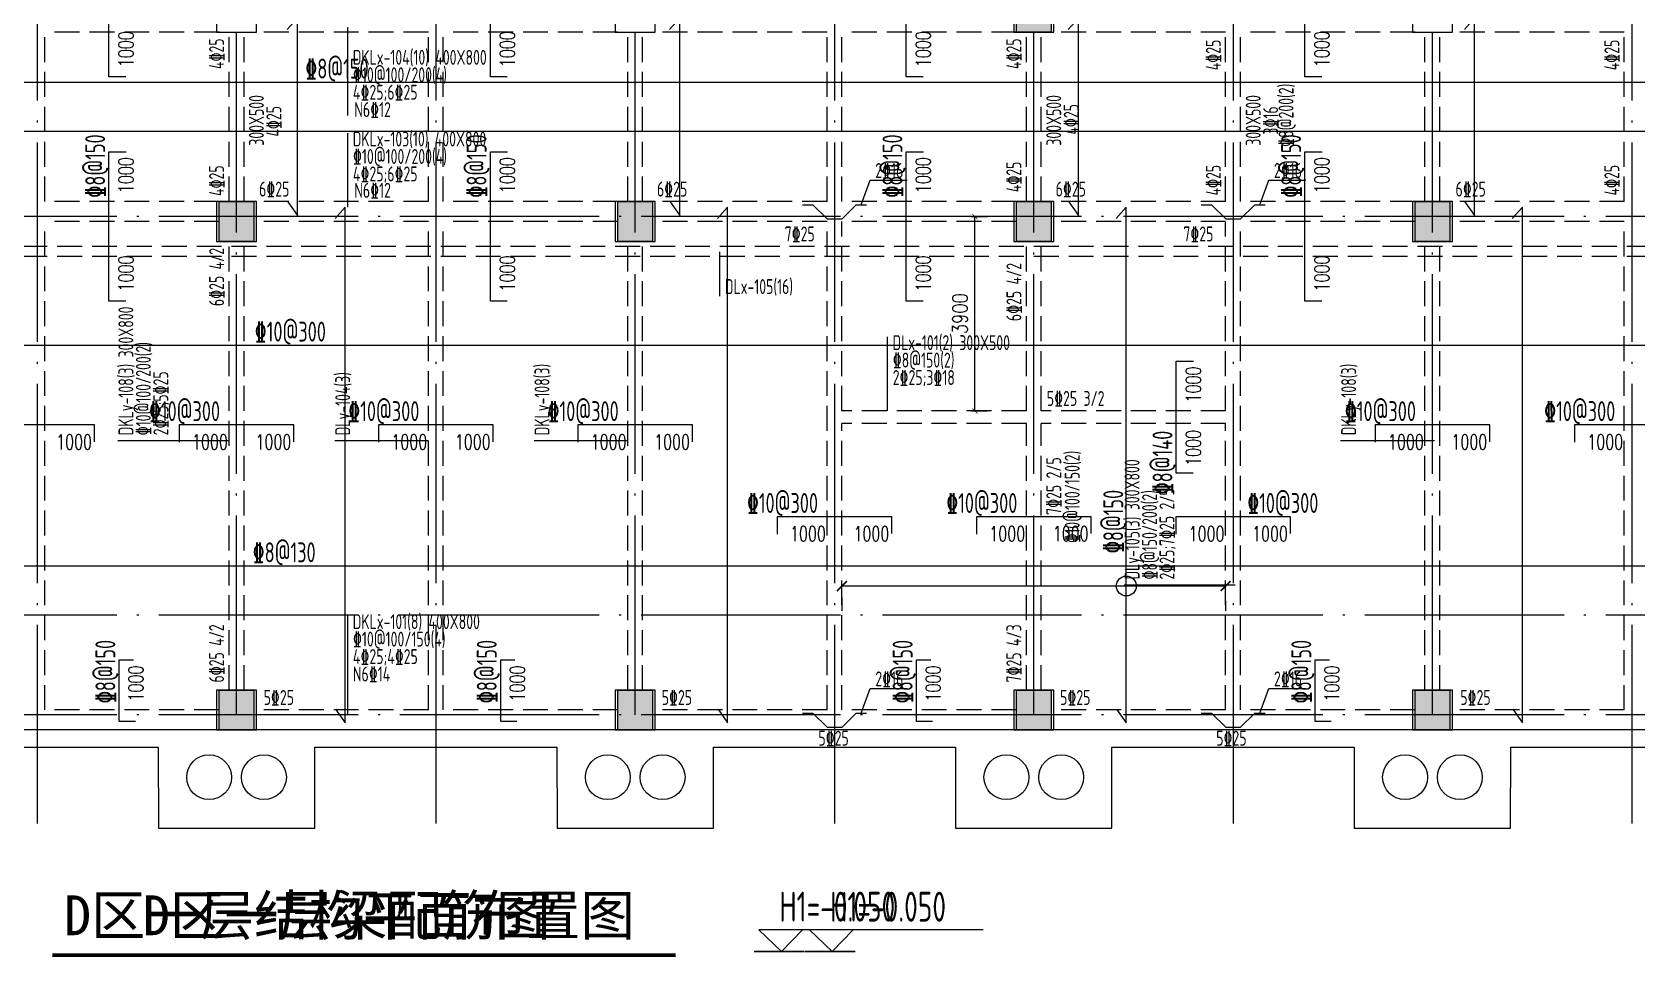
# Model space of a CAD drawing. Header units: millimetres. Extents: x 2998490 to 15040601, y 444546 to 7822218.
# Drawn here: x 14883869 to 14916075, y 7696722 to 7715277 of the extents above; entities that cross this region are included whole.
import ezdxf

# ---------------------------------------------------------------- set-up
doc = ezdxf.new("R2010")
doc.units = ezdxf.units.MM
doc.header["$LTSCALE"] = 2000
doc.linetypes.add('DASH', pattern=[0.35, 0.25, -0.1])
doc.linetypes.add('DOTE', pattern=[2.42, 2, -0.2, 0.02, -0.2])
for name, color, linetype in [('3-AXIS', 3, 'Continuous'), ('3-ban', 84, 'Continuous'), ('3-ban-rein', 1, 'Continuous'), ('3-ban-TEXT', 7, 'Continuous'), ('3-column-DOWN', 232, 'Continuous'), ('3-COLUMN-UP', 2, 'Continuous'), ('3-dote', 43, 'DOTE'), ('3-HATCH', 8, 'Continuous'), ('3-liang-rein-X', 54, 'Continuous'), ('3-liang-rein-Y', 130, 'Continuous'), ('3-liang-R截面-X', 50, 'Continuous'), ('3-liang-R截面-Y', 70, 'Continuous'), ('3-liang-s-1', 44, 'Continuous'), ('3-liang-xu', 120, 'DASH'), ('3-装饰线脚', 7, 'Continuous')]:
    doc.layers.add(name, color=color, linetype=linetype)
doc.styles.add('DIM_FONT', font='SIMPLEX', dxfattribs={"width": 0.8, "bigfont": 'HZTXT'})
doc.styles.add('TJ1', font='tj-romans1.shx', dxfattribs={"width": 0.8, "bigfont": 'tj-hztxt1.shx'})
doc.styles.add('TSSD_Rein', font='Tssdeng.shx', dxfattribs={"width": 0.7, "bigfont": 'hztxt.shx'})
doc.styles.add('黑体', font='SIMHEI.TTF')
doc.dimstyles.new('DIMN100', dxfattribs={"dimtxt": 300, "dimasz": 100, "dimexe": 250, "dimexo": 300, "dimgap": 150, "dimtad": 1, "dimdec": 0, "dimzin": 0, "dimdsep": 46, "dimtxsty": 'DIM_FONT', "dimblk": 'ARCHTICK', "dimcen": 0.09, "dimclrt": 7, "dimazin": 2, "dimtfac": 1, "dimtdec": 0, "dimtix": 1, "dimtmove": 2, "dimatfit": 3, "dimldrblk": 'ARCHTICK', "dimfxl": 0, "dimtolj": 1, "dimtzin": 0, "dimarcsym": 0})

# ---------------------------------------------------------------- blocks, each defined once
blk = doc.blocks.new('_ArchTick')
at = {"color": 0, "linetype": 'ByBlock', "const_width": 0.15}
blk.add_lwpolyline([(-0.5, -0.5), (0.5, 0.5)], dxfattribs=at)
blk = doc.blocks.new('*D844')
at = {"layer": '3-ban', "color": 0, "lineweight": -2}
for p, q in [((14907822, 7704163), (14900122, 7704163)), ((14900122, 7703930), (14900122, 7703663)), ((14907822, 7703863), (14907822, 7703663))]:
    blk.add_line(p, q, dxfattribs=at)
at = {"layer": 'Defpoints', "color": 0}
for p in [(14900122, 7704530), (14900122, 7704163), (14907822, 7704463)]:
    blk.add_point(p, dxfattribs=at)
at = {"layer": '3-ban', "color": 0, "lineweight": -2, "xscale": 200, "yscale": 200, "zscale": 200, "rotation": 180}
blk.add_blockref('_ArchTick', (14900122, 7704163), dxfattribs=at)
at = {"layer": '3-ban', "color": 0, "lineweight": -2, "xscale": 200, "yscale": 200, "zscale": 200}
blk.add_blockref('_ArchTick', (14907822, 7704163), dxfattribs=at)
blk = doc.blocks.new('*D1855')
at = {"layer": '3-ban', "color": 0, "lineweight": -2}
for p, q in [((14902721, 7711577), (14903040, 7711577)), ((14902790, 7707677), (14902790, 7711577)), ((14902721, 7707677), (14903040, 7707677))]:
    blk.add_line(p, q, dxfattribs=at)
at = {"layer": 'Defpoints', "color": 0}
for p in [(14902421, 7711577), (14902790, 7711577), (14902421, 7707677)]:
    blk.add_point(p, dxfattribs=at)
at = {"layer": '3-ban', "color": 0, "lineweight": -2, "xscale": 100, "yscale": 100, "zscale": 100}
for p, rotation in [((14902790, 7711577), 90), ((14902790, 7707677), 270)]:
    blk.add_blockref('_ArchTick', p, dxfattribs=dict(at, rotation=rotation))
at = {"layer": '3-ban', "color": 7, "insert": (14902490, 7709627), "char_height": 300, "attachment_point": 5, "rotation": 90, "style": 'DIM_FONT'}
blk.add_mtext('\\A1;3900', dxfattribs=at)

msp = doc.modelspace()

# ---------------------------------------------------------------- hatches: boundary and pattern name
at = {"layer": '3-HATCH'}
for points in [[(14904322.1, 7715276.7), (14903622.1, 7715276.7), (14903622.1, 7716076.7), (14904322.1, 7716076.7)], [(14888322.1, 7711076.7), (14887622.1, 7711076.7), (14887622.1, 7711876.7), (14888322.1, 7711876.7)], [(14896322.1, 7711076.7), (14895622.1, 7711076.7), (14895622.1, 7711876.7), (14896322.1, 7711876.7)], [(14904322.1, 7711076.7), (14903622.1, 7711076.7), (14903622.1, 7711876.7), (14904322.1, 7711876.7)], [(14912322.1, 7711076.7), (14911622.1, 7711076.7), (14911622.1, 7711876.7), (14912322.1, 7711876.7)], [(14888322.1, 7701276.7), (14887622.1, 7701276.7), (14887622.1, 7702076.7), (14888322.1, 7702076.7)], [(14896322.1, 7701276.7), (14895622.1, 7701276.7), (14895622.1, 7702076.7), (14896322.1, 7702076.7)], [(14904322.1, 7701276.7), (14903622.1, 7701276.7), (14903622.1, 7702076.7), (14904322.1, 7702076.7)], [(14912322.1, 7701276.7), (14911622.1, 7701276.7), (14911622.1, 7702076.7), (14912322.1, 7702076.7)]]:
    msp.add_hatch(color=256, dxfattribs=at).paths.add_polyline_path(points)

# ---------------------------------------------------------------- linework, layer by layer
at = {"layer": '3-AXIS', "color": 15, "linetype": 'DOTE'}
for p, q in [((14887972.1, 7701576.7), (14887972.1, 7730231.6)), ((14895972.1, 7701576.7), (14895972.1, 7730231.6)), ((14903972.1, 7701576.7), (14903972.1, 7730231.6)), ((14911972.1, 7701576.7), (14911972.1, 7730231.6)), ((14933972.1, 7711576.7), (14854748.9, 7711576.7)), ((14933972.1, 7703576.7), (14854748.9, 7703576.7)), ((14933972.1, 7701576.7), (14854748.9, 7701576.7))]:
    msp.add_line(p, q, dxfattribs=at)
at = {"layer": '3-ban'}
msp.add_lwpolyline([(14902957.1, 7697261.6), (14899470.1, 7697261.6), (14899925.8, 7696830.3), (14899380.8, 7696830.3), (14900389.6, 7696830.3), (14899925.8, 7696830.3), (14900349.7, 7697261.6)], dxfattribs=at)
at = {"layer": '3-ban', "const_width": 70}
msp.add_lwpolyline([(14884277.3, 7696756.8), (14896787.2, 7696756.8)], dxfattribs=at)
at = {"layer": '3-ban'}
msp.add_circle((14905827.8, 7704163), 200, dxfattribs=at)
at = {"layer": '3-ban-rein'}
for points in [[(14885750.6, 7714376.7), (14885412.6, 7714376.7), (14885412.6, 7717174.3), (14885758.7, 7717174.3)], [(14893404.6, 7714376.7), (14893066.6, 7714376.7), (14893066.6, 7717174.3), (14893412.6, 7717174.3)], [(14901750.6, 7714376.7), (14901412.6, 7714376.7), (14901412.6, 7717174.3), (14901758.7, 7717174.3)], [(14909750.6, 7714376.7), (14909412.6, 7714376.7), (14909412.6, 7717174.3), (14909758.7, 7717174.3)], [(14888999.6, 7711872.5), (14889193.1, 7711598.9), (14889193.1, 7715556.1), (14888990, 7715326.8)], [(14896673.8, 7711872.5), (14896867.3, 7711598.9), (14896867.3, 7715556.1), (14896664.2, 7715326.8)], [(14904673.8, 7711872.5), (14904867.3, 7711598.9), (14904867.3, 7715556.1), (14904664.2, 7715326.8)], [(14912623.8, 7711872.5), (14912817.3, 7711598.9), (14912817.3, 7715556.1), (14912614.2, 7715326.8)], [(14930115.9, 7713930.1), (14930115.9, 7714268), (14857538.9, 7714268), (14857538.9, 7713922)], [(14929910.2, 7713474.3), (14930183.8, 7713280.8), (14857522.7, 7713280.8), (14857752.1, 7713483.9)], [(14885750.6, 7709876.7), (14885412.6, 7709876.7), (14885412.6, 7712876.7), (14885758.7, 7712876.7)], [(14893404.6, 7709876.7), (14893066.6, 7709876.7), (14893066.6, 7712876.7), (14893412.6, 7712876.7)], [(14901750.6, 7709876.7), (14901412.6, 7709876.7), (14901412.6, 7712876.7), (14901758.7, 7712876.7)], [(14909750.6, 7709876.7), (14909412.6, 7709876.7), (14909412.6, 7712876.7), (14909758.7, 7712876.7)], [(14889960.2, 7701692.8), (14890153.6, 7701419.2), (14890153.6, 7711767), (14889950.5, 7711537.7)], [(14897634.4, 7701692.8), (14897827.8, 7701419.2), (14897827.8, 7711767), (14897624.7, 7711537.7)], [(14905634.4, 7701692.8), (14905827.8, 7701419.2), (14905827.8, 7711767), (14905624.7, 7711537.7)], [(14913584.4, 7701692.8), (14913777.8, 7701419.2), (14913777.8, 7711767), (14913574.7, 7711537.7)], [(14920115.9, 7708652.2), (14920115.9, 7708990.1), (14857524.8, 7708990.1), (14857524.8, 7708644.1)], [(14907169.6, 7706426.7), (14906831.6, 7706426.7), (14906831.6, 7708676.7), (14907177.7, 7708676.7)], [(14885122.1, 7707056.1), (14885122.1, 7707394), (14882822.1, 7707394), (14882822.1, 7707048)], [(14889122.1, 7707056.1), (14889122.1, 7707394), (14886822.1, 7707394), (14886822.1, 7707048)], [(14893122.1, 7707056.1), (14893122.1, 7707394), (14890822.1, 7707394), (14890822.1, 7707048)], [(14897122.1, 7707056.1), (14897122.1, 7707394), (14894822.1, 7707394), (14894822.1, 7707048)], [(14913122.1, 7707056.1), (14913122.1, 7707394), (14910822.1, 7707394), (14910822.1, 7707048)], [(14917122.1, 7707056.1), (14917122.1, 7707394), (14914822.1, 7707394), (14914822.1, 7707048)], [(14901122.1, 7705213.8), (14901122.1, 7705551.7), (14898822.1, 7705551.7), (14898822.1, 7705205.7)], [(14905122.1, 7705213.8), (14905122.1, 7705551.7), (14902822.1, 7705551.7), (14902822.1, 7705205.7)], [(14909122.1, 7705213.8), (14909122.1, 7705551.7), (14906822.1, 7705551.7), (14906822.1, 7705205.7)], [(14919910.2, 7704755.6), (14920183.8, 7704562.1), (14857522.7, 7704562.1), (14857752.1, 7704765.2)], [(14885904.7, 7702676.7), (14885612.6, 7702676.7), (14885612.6, 7701450.7), (14885941.9, 7701450.7)], [(14893558.7, 7702676.7), (14893266.6, 7702676.7), (14893266.6, 7701450.7), (14893595.9, 7701450.7)], [(14901904.7, 7702676.7), (14901612.6, 7702676.7), (14901612.6, 7701450.7), (14901941.9, 7701450.7)], [(14909904.7, 7702676.7), (14909612.6, 7702676.7), (14909612.6, 7701450.7), (14909941.9, 7701450.7)]]:
    msp.add_lwpolyline(points, dxfattribs=at)
at = {"layer": '3-column-DOWN'}
for points in [[(14888372.1, 7716076.7), (14887572.1, 7716076.7), (14887572.1, 7715276.7), (14888372.1, 7715276.7)], [(14896372.1, 7716076.7), (14895572.1, 7716076.7), (14895572.1, 7715276.7), (14896372.1, 7715276.7)], [(14904372.1, 7716076.7), (14903572.1, 7716076.7), (14903572.1, 7715276.7), (14904372.1, 7715276.7)], [(14912372.1, 7716076.7), (14911572.1, 7716076.7), (14911572.1, 7715276.7), (14912372.1, 7715276.7)], [(14888372.1, 7711876.7), (14887572.1, 7711876.7), (14887572.1, 7711076.7), (14888372.1, 7711076.7)], [(14896372.1, 7711876.7), (14895572.1, 7711876.7), (14895572.1, 7711076.7), (14896372.1, 7711076.7)], [(14904372.1, 7711876.7), (14903572.1, 7711876.7), (14903572.1, 7711076.7), (14904372.1, 7711076.7)], [(14912372.1, 7711876.7), (14911572.1, 7711876.7), (14911572.1, 7711076.7), (14912372.1, 7711076.7)], [(14888372.1, 7702076.7), (14887572.1, 7702076.7), (14887572.1, 7701276.7), (14888372.1, 7701276.7)], [(14896372.1, 7702076.7), (14895572.1, 7702076.7), (14895572.1, 7701276.7), (14896372.1, 7701276.7)], [(14904372.1, 7702076.7), (14903572.1, 7702076.7), (14903572.1, 7701276.7), (14904372.1, 7701276.7)], [(14912372.1, 7702076.7), (14911572.1, 7702076.7), (14911572.1, 7701276.7), (14912372.1, 7701276.7)]]:
    msp.add_lwpolyline(points, close=True, dxfattribs=at)
at = {"layer": '3-COLUMN-UP'}
for points in [[(14904322.1, 7715276.7), (14903622.1, 7715276.7), (14903622.1, 7716076.7), (14904322.1, 7716076.7)], [(14888322.1, 7711076.7), (14887622.1, 7711076.7), (14887622.1, 7711876.7), (14888322.1, 7711876.7)], [(14896322.1, 7711076.7), (14895622.1, 7711076.7), (14895622.1, 7711876.7), (14896322.1, 7711876.7)], [(14904322.1, 7711076.7), (14903622.1, 7711076.7), (14903622.1, 7711876.7), (14904322.1, 7711876.7)], [(14912322.1, 7711076.7), (14911622.1, 7711076.7), (14911622.1, 7711876.7), (14912322.1, 7711876.7)], [(14888322.1, 7701276.7), (14887622.1, 7701276.7), (14887622.1, 7702076.7), (14888322.1, 7702076.7)], [(14896322.1, 7701276.7), (14895622.1, 7701276.7), (14895622.1, 7702076.7), (14896322.1, 7702076.7)], [(14904322.1, 7701276.7), (14903622.1, 7701276.7), (14903622.1, 7702076.7), (14904322.1, 7702076.7)], [(14912322.1, 7701276.7), (14911622.1, 7701276.7), (14911622.1, 7702076.7), (14912322.1, 7702076.7)]]:
    msp.add_lwpolyline(points, close=True, dxfattribs=at)
at = {"layer": '3-dote'}
for p, q in [((14883972.1, 7727581.9), (14883972.1, 7699400.3)), ((14891972.1, 7727581.9), (14891972.1, 7699400.3)), ((14899972.1, 7727581.9), (14899972.1, 7699400.3)), ((14907972.1, 7727581.9), (14907972.1, 7699400.3)), ((14915972.1, 7727581.9), (14915972.1, 7699400.3))]:
    msp.add_line(p, q, dxfattribs=at)
at = {"layer": '3-liang-rein-X'}
for p, q in [((14900509.8, 7711812.6), (14900687.2, 7712304.5)), ((14900687.2, 7712304.5), (14901432.3, 7712304.5)), ((14908509.8, 7711812.6), (14908687.2, 7712304.5)), ((14908687.2, 7712304.5), (14909432.3, 7712304.5)), ((14900509.8, 7701612.6), (14900687.2, 7702104.5)), ((14900687.2, 7702104.5), (14901432.3, 7702104.5)), ((14908509.8, 7701612.6), (14908687.2, 7702104.5)), ((14908687.2, 7702104.5), (14909432.3, 7702104.5))]:
    msp.add_line(p, q, dxfattribs=at)
at = {"layer": '3-liang-rein-X', "color": 1}
for points in [[(14899330.1, 7711813.5), (14899540, 7711813.5), (14899822.9, 7711530.6), (14900122.9, 7711530.6), (14900404.9, 7711812.6), (14900614.8, 7711812.6)], [(14907330.1, 7711813.5), (14907540, 7711813.5), (14907822.9, 7711530.6), (14908122.9, 7711530.6), (14908404.9, 7711812.6), (14908614.8, 7711812.6)], [(14899330.1, 7701613.5), (14899540, 7701613.5), (14899822.9, 7701330.6), (14900122.9, 7701330.6), (14900404.9, 7701612.6), (14900614.8, 7701612.6)], [(14907330.1, 7701613.5), (14907540, 7701613.5), (14907822.9, 7701330.6), (14908122.9, 7701330.6), (14908404.9, 7701612.6), (14908614.8, 7701612.6)]]:
    msp.add_lwpolyline(points, dxfattribs=at)
at = {"layer": '3-liang-R截面-X'}
for p, q in [((14890196, 7715373.6), (14890196, 7713603.5)), ((14890196, 7713249.2), (14890196, 7711764)), ((14897664.9, 7710868.6), (14897664.9, 7709980.1)), ((14901028.2, 7709163.8), (14901028.2, 7707676.7)), ((14890196, 7703565.2), (14890196, 7701576.7))]:
    msp.add_line(p, q, dxfattribs=at)
msp.add_lwpolyline([(14901937.7, 7697263.1), (14898450.7, 7697263.1), (14898906.4, 7696831.7), (14898361.4, 7696831.7), (14899370.1, 7696831.7), (14898906.4, 7696831.7), (14899330.3, 7697263.1)], dxfattribs=at)
at = {"layer": '3-liang-R截面-X', "const_width": 70}
msp.add_lwpolyline([(14885705.9, 7696756.8), (14895033.7, 7696756.8)], dxfattribs=at)
at = {"layer": '3-liang-R截面-Y'}
for p, q in [((14885592.2, 7707082.8), (14887822.1, 7707082.8)), ((14889942.2, 7707082.8), (14891822.1, 7707082.8)), ((14893942.2, 7707082.8), (14895822.1, 7707082.8)), ((14910129.8, 7707083.9), (14912009.7, 7707082.8)), ((14905784.6, 7704188.9), (14908014.6, 7704188.9))]:
    msp.add_line(p, q, dxfattribs=at)
at = {"layer": '3-liang-s-1'}
msp.add_lwpolyline([(14934182.4, 7721412.5), (14931046.7, 7718276.7), (14930272.1, 7718276.7), (14930272.1, 7703276.7), (14920272.1, 7703276.7), (14920272.1, 7701276.7), (14857422.1, 7701276.7), (14857422.1, 7725876.7), (14920272.1, 7725876.7), (14920272.1, 7723876.7), (14923732.4, 7723876.7), (14923732.4, 7725741), (14926793.1, 7728801.7), (14931121.7, 7728801.7), (14934182.4, 7725741), (14934182.4, 7721412.5)], dxfattribs=at)
at = {"layer": '3-liang-xu'}
for p, q in [((14884122.1, 7711876.7), (14884122.1, 7715276.7)), ((14887622.1, 7715276.7), (14884122.1, 7715276.7)), ((14887822.1, 7711876.7), (14887822.1, 7715276.7)), ((14888122.1, 7711876.7), (14888122.1, 7715276.7)), ((14891822.1, 7715276.7), (14888322.1, 7715276.7)), ((14891822.1, 7711876.7), (14891822.1, 7715276.7)), ((14892122.1, 7711876.7), (14892122.1, 7715276.7)), ((14895622.1, 7715276.7), (14892122.1, 7715276.7)), ((14895822.1, 7711876.7), (14895822.1, 7715276.7)), ((14896122.1, 7711876.7), (14896122.1, 7715276.7)), ((14899822.1, 7715276.7), (14896322.1, 7715276.7)), ((14899822.1, 7711876.7), (14899822.1, 7715276.7)), ((14900122.1, 7711876.7), (14900122.1, 7715276.7)), ((14903622.1, 7715276.7), (14900122.1, 7715276.7)), ((14903822.1, 7711876.7), (14903822.1, 7715276.7)), ((14904122.1, 7711876.7), (14904122.1, 7715276.7)), ((14907822.1, 7715276.7), (14904322.1, 7715276.7)), ((14907822.1, 7711876.7), (14907822.1, 7715276.7)), ((14908122.1, 7711876.7), (14908122.1, 7715276.7)), ((14911622.1, 7715276.7), (14908122.1, 7715276.7)), ((14911822.1, 7711876.7), (14911822.1, 7715276.7)), ((14912122.1, 7711876.7), (14912122.1, 7715276.7)), ((14915822.1, 7715276.7), (14912322.1, 7715276.7)), ((14915822.1, 7711876.7), (14915822.1, 7715276.7)), ((14887622.1, 7711876.7), (14884122.1, 7711876.7)), ((14891822.1, 7711876.7), (14888322.1, 7711876.7)), ((14895622.1, 7711876.7), (14892122.1, 7711876.7)), ((14899822.1, 7711876.7), (14896322.1, 7711876.7)), ((14903622.1, 7711876.7), (14900122.1, 7711876.7)), ((14907822.1, 7711876.7), (14904322.1, 7711876.7)), ((14911622.1, 7711876.7), (14908122.1, 7711876.7)), ((14915822.1, 7711876.7), (14912322.1, 7711876.7)), ((14884122.1, 7701676.7), (14884122.1, 7711476.7)), ((14887622.1, 7711476.7), (14884122.1, 7711476.7)), ((14891822.1, 7711476.7), (14888322.1, 7711476.7)), ((14891822.1, 7701676.7), (14891822.1, 7711476.7)), ((14892122.1, 7701676.7), (14892122.1, 7711476.7)), ((14895622.1, 7711476.7), (14892122.1, 7711476.7)), ((14899822.1, 7711476.7), (14896322.1, 7711476.7)), ((14899822.1, 7701676.7), (14899822.1, 7711476.7)), ((14900122.1, 7707676.7), (14900122.1, 7711476.7)), ((14903622.1, 7711476.7), (14900122.1, 7711476.7)), ((14907822.1, 7711476.7), (14904322.1, 7711476.7)), ((14907822.1, 7707676.7), (14907822.1, 7711476.7)), ((14908122.1, 7701676.7), (14908122.1, 7711476.7)), ((14911622.1, 7711476.7), (14908122.1, 7711476.7)), ((14915822.1, 7711476.7), (14912322.1, 7711476.7)), ((14915822.1, 7701676.7), (14915822.1, 7711476.7)), ((14919872.1, 7710976.7), (14857722.1, 7710976.7)), ((14887822.1, 7702076.7), (14887822.1, 7711076.7)), ((14888122.1, 7702076.7), (14888122.1, 7711076.7)), ((14895822.1, 7702076.7), (14895822.1, 7711076.7)), ((14896122.1, 7702076.7), (14896122.1, 7711076.7)), ((14903822.1, 7707676.7), (14903822.1, 7711076.7)), ((14904122.1, 7707676.7), (14904122.1, 7711076.7)), ((14911822.1, 7702076.7), (14911822.1, 7711076.7)), ((14912122.1, 7702076.7), (14912122.1, 7711076.7)), ((14919872.1, 7710776.7), (14857722.1, 7710776.7)), ((14903822.1, 7707676.7), (14900122.1, 7707676.7)), ((14900122.1, 7701676.7), (14900122.1, 7707426.7)), ((14903822.1, 7707426.7), (14900122.1, 7707426.7)), ((14903822.1, 7702076.7), (14903822.1, 7707426.7)), ((14907822.1, 7707676.7), (14904122.1, 7707676.7)), ((14904122.1, 7702076.7), (14904122.1, 7707426.7)), ((14907822.1, 7707426.7), (14904122.1, 7707426.7)), ((14907822.1, 7701676.7), (14907822.1, 7707426.7)), ((14887622.1, 7701676.7), (14884122.1, 7701676.7)), ((14891822.1, 7701676.7), (14888322.1, 7701676.7)), ((14895622.1, 7701676.7), (14892122.1, 7701676.7)), ((14899822.1, 7701676.7), (14896322.1, 7701676.7)), ((14903622.1, 7701676.7), (14900122.1, 7701676.7)), ((14907822.1, 7701676.7), (14904322.1, 7701676.7)), ((14911622.1, 7701676.7), (14908122.1, 7701676.7)), ((14915822.1, 7701676.7), (14912322.1, 7701676.7)), ((14887622.1, 7701276.7), (14880322.1, 7701276.7)), ((14895622.1, 7701276.7), (14888322.1, 7701276.7)), ((14903622.1, 7701276.7), (14896322.1, 7701276.7)), ((14911622.1, 7701276.7), (14904322.1, 7701276.7)), ((14919572.1, 7701276.7), (14912322.1, 7701276.7))]:
    msp.add_line(p, q, dxfattribs=at)
at = {"layer": '3-装饰线脚'}
msp.add_lwpolyline([(14881542.1, 7700926.7), (14886402.1, 7700926.7), (14886403.6, 7699306.7), (14889542.1, 7699306.7), (14889542.1, 7700926.7), (14894402.1, 7700926.7), (14894403.6, 7699306.7), (14897542.1, 7699306.7), (14897542.1, 7700926.7), (14902402.1, 7700926.7), (14902403.6, 7699306.7), (14905540.7, 7699306.7), (14905540.7, 7700926.7), (14910402.1, 7700926.7), (14910402.1, 7699306.7), (14913540.7, 7699306.7), (14913542.1, 7700926.7), (14918402.1, 7700926.7)], dxfattribs=at)
for centre in [(14887422.1, 7700326.7), (14888522.1, 7700326.7), (14895422.1, 7700326.7), (14896522.1, 7700326.7), (14903422.1, 7700326.7), (14904522.1, 7700326.7), (14911422.1, 7700326.7), (14912522.1, 7700326.7)]:
    msp.add_circle(centre, 450, dxfattribs=at)

# ---------------------------------------------------------------- texts
at = {"layer": '3-ban', "style": 'TSSD_Rein', "width": 0.7}
for s, rotation, p in [('%%1328@150', 0.00581, (14889352.9, 7714345, -5065)), ('%%1328@150', 89.99419, (14885335.6, 7711955.4, -5065)), ('%%1328@150', 89.99419, (14892989.6, 7711955.4, -5065)), ('%%1328@150', 89.99419, (14901335.6, 7711955.4, -5065)), ('%%1328@150', 89.99419, (14909335.6, 7711955.4, -5065)), ('%%13210@300', 0.00581, (14888338.8, 7709067.1, -5065)), ('%%13210@300', 0.00581, (14886214.3, 7707470.9, -5065)), ('%%13210@300', 0.00581, (14890214.3, 7707470.9, -5065)), ('%%13210@300', 0.00581, (14894214.3, 7707470.9, -5065)), ('%%13210@300', 0.00581, (14910214.3, 7707470.9, -5065)), ('%%13210@300', 0.00581, (14914214.3, 7707470.9, -5065)), ('%%1328@140', 89.99419, (14906754.6, 7706002.6, -5065)), ('%%13210@300', 0.00581, (14898214.3, 7705628.6, -5065)), ('%%13210@300', 0.00581, (14902214.3, 7705628.6, -5065)), ('%%1328@150', 89.99419, (14905765.9, 7704823.1, -5065)), ('%%13210@300', 0.00581, (14908254.8, 7705628.6, -5065)), ('%%1328@130', 0.00581, (14888296.2, 7704639.1, -5065)), ('%%1328@150', 90.00581, (14885540.5, 7701812.7, -5065)), ('%%1328@150', 90.00581, (14893194.4, 7701812.7, -5065)), ('%%1328@150', 90.00581, (14901540.5, 7701812.7, -5065)), ('%%1328@150', 90.00581, (14909540.5, 7701812.7, -5065))]:
    msp.add_text(s, height=400, rotation=rotation, dxfattribs=at).set_placement(p)
at = {"layer": '3-ban', "style": '黑体'}
msp.add_text('D区一层结构平面布置图', height=800, dxfattribs=at).set_placement((14884508.6, 7697156.8))
at = {"layer": '3-ban', "style": 'TSSD_Rein', "width": 0.7}
msp.add_text('H1=-0.050', height=600, dxfattribs=at).set_placement((14899885.3, 7697428.8))
at = {"layer": '3-ban-TEXT', "style": 'TJ1', "width": 0.7}
for p in [(14885902.5, 7714573.7), (14893556.5, 7714573.7), (14901902.5, 7714573.7), (14909902.5, 7714573.7), (14885902.5, 7712046.6), (14893556.5, 7712046.6), (14901902.5, 7712046.6), (14909902.5, 7712046.6), (14885902.5, 7710073.7), (14893556.5, 7710073.7), (14901902.5, 7710073.7), (14909902.5, 7710073.7), (14907321.5, 7707846.6), (14907321.5, 7706573.7), (14886102.5, 7701846.6), (14893756.5, 7701846.6), (14902102.5, 7701846.6), (14910102.5, 7701846.6)]:
    msp.add_text('1000', height=300, rotation=90, dxfattribs=at).set_placement(p)
for p in [(14884351.8, 7706904.1), (14887078.8, 7706904.1), (14888351.8, 7706904.1), (14891078.8, 7706904.1), (14892351.8, 7706904.1), (14895078.8, 7706904.1), (14896351.8, 7706904.1), (14911078.8, 7706904.1), (14912351.8, 7706904.1), (14915078.8, 7706904.1), (14899078.8, 7705061.9), (14900351.8, 7705061.9), (14903078.8, 7705061.9), (14904351.8, 7705061.9), (14907078.8, 7705061.9), (14908351.8, 7705061.9)]:
    msp.add_text('1000', height=300, dxfattribs=at).set_placement(p)
at = {"layer": '3-liang-rein-X', "style": 'TSSD_Rein', "width": 0.7}
for s, p in [('%%13210@100/200(4)', (14890308.8, 7714270.3)), ('4%%13225;6%%13225', (14890308.8, 7713920.4)), ('N6%%13212', (14890335.7, 7713572.1)), ('%%13210@100/200(4)', (14890308.8, 7712631.5)), ('4%%13225;6%%13225', (14890308.8, 7712281.5)), ('2%%13216', (14900791.3, 7712350.1)), ('2%%13216', (14908791.3, 7712350.1)), ('6%%13225', (14888425.5, 7711976.7)), ('N6%%13212', (14890335.7, 7711952)), ('6%%13225', (14896409.5, 7711976.7)), ('6%%13225', (14904409.5, 7711976.7)), ('6%%13225', (14912435.2, 7711976.7)), ('7%%13225', (14898973.3, 7711076.7)), ('7%%13225', (14906973.3, 7711076.7)), ('%%1328@150(2)', (14901141.1, 7708546.1)), ('2%%13225;3%%13218', (14901141.1, 7708196.1)), ('5%%13225 3/2', (14904233.5, 7707776.7)), ('%%13210@100/150(4)', (14890308.8, 7702947.5)), ('4%%13225;4%%13225', (14890308.8, 7702597.5)), ('N6%%13214', (14890308.8, 7702247.5)), ('2%%13216', (14900791.3, 7702150.1)), ('2%%13216', (14908791.3, 7702150.1)), ('5%%13225', (14888516.7, 7701776.7)), ('5%%13225', (14896505.6, 7701776.7)), ('5%%13225', (14904500.2, 7701776.7)), ('5%%13225', (14912531, 7701776.7)), ('5%%13225', (14899650.4, 7700960.1)), ('5%%13225', (14907632.8, 7700960.1))]:
    msp.add_text(s, height=300, dxfattribs=at).set_placement(p)
at = {"layer": '3-liang-rein-Y', "style": 'TSSD_Rein', "width": 0.7}
for s, p in [('4%%13225', (14887721, 7714535.7)), ('4%%13225', (14903721, 7714535.7)), ('4%%13225', (14907725, 7714511.6)), ('4%%13225', (14915722.1, 7714511.6)), ('%%1328@200(2)', (14909183.5, 7712974.9)), ('4%%13225', (14888871, 7713180.6)), ('4%%13225', (14904872.1, 7713220.6)), ('3%%13216', (14908875, 7713220.6)), ('4%%13225', (14887721, 7711988.9)), ('4%%13225', (14903721, 7712064.9)), ('4%%13225', (14907725, 7711999.3)), ('4%%13225', (14915722.1, 7711999.3)), ('6%%13225 4/2', (14887722.1, 7709779.2)), ('6%%13225 4/2', (14903722.1, 7709478)), ('%%13210@100/200(2)', (14886251.8, 7707187)), ('2%%13225;5%%13225', (14886601.8, 7707187)), ('%%13210@100/150(2)', (14904892.7, 7705032.6)), ('7%%13225 2/5', (14904522.1, 7705590)), ('2%%13225;7%%13225 2/5', (14906794.2, 7704293.1)), ('%%1328@150/200(2)', (14906444.2, 7704293.1)), ('6%%13225 4/2', (14887721, 7702227.2)), ('7%%13225 4/3', (14903721, 7702227.2))]:
    msp.add_text(s, height=300, rotation=90, dxfattribs=at).set_placement(p)
at = {"layer": '3-liang-R截面-X', "style": 'TSSD_Rein', "width": 0.7}
for s, height, p in [('DKLx-104(10) 400X800', 300, (14890304, 7714620.3)), ('DKLx-103(10) 400X800', 300, (14890304, 7712981.5)), ('DLx-105(16)', 300, (14897772.9, 7710020.7)), ('DLx-101(2) 300X500', 300, (14901136.2, 7708896.1)), ('DKLx-101(8) 400X800', 300, (14890304, 7703297.5)), ('H1=-0.050', 600, (14898865.9, 7697430.2))]:
    msp.add_text(s, height=height, dxfattribs=at).set_placement(p)
at = {"layer": '3-liang-R截面-X', "style": '黑体'}
msp.add_text('D区一层梁配筋图', height=800, dxfattribs=at).set_placement((14886090.3, 7697156.8))
at = {"layer": '3-liang-R截面-Y', "style": 'TSSD_Rein', "width": 0.7}
for s, rotation, p in [('300X500', 90, (14888521, 7712997.8)), ('300X500', 90, (14904522.1, 7712997.8)), ('300X500', 90, (14908525, 7712997.8)), ('DKLy-108(3) 300X800', 90, (14885901.8, 7707187)), ('DLy-104(3)', 90, (14890251.8, 7707187)), ('DKLy-108(3)', 90, (14894251.8, 7707187)), ('DKLy-108(3)', 89.96431, (14910439.5, 7707187.9)), ('DLy-105(3) 300X800', 90, (14906094.3, 7704293.1))]:
    msp.add_text(s, height=300, rotation=rotation, dxfattribs=at).set_placement(p)

# ---------------------------------------------------------------- dimensions: what is measured, and where the dimension line sits
at = {"layer": '3-ban'}
dim = msp.add_linear_dim(base=(14902790.4, 7711576.7), p1=(14902420.7, 7707676.7), p2=(14902420.7, 7711576.7), angle=90, dimstyle='DIMN100', dxfattribs=at)
dim.commit()
dim.dimension.update_dxf_attribs({"geometry": '*D1855', "text_midpoint": (14902490.4, 7709626.7)})
dim = msp.add_linear_dim(base=(14900122.1, 7704163), p1=(14907822.1, 7704463.1), p2=(14900122.1, 7704529.8), angle=180, text=' ', dimstyle='DIMN100', override={"dimscale": 2}, dxfattribs=at)
dim.commit()
dim.dimension.update_dxf_attribs({"geometry": '*D844', "text_midpoint": (14903972.1, 7704163)})

doc.saveas('drawing.dxf')
